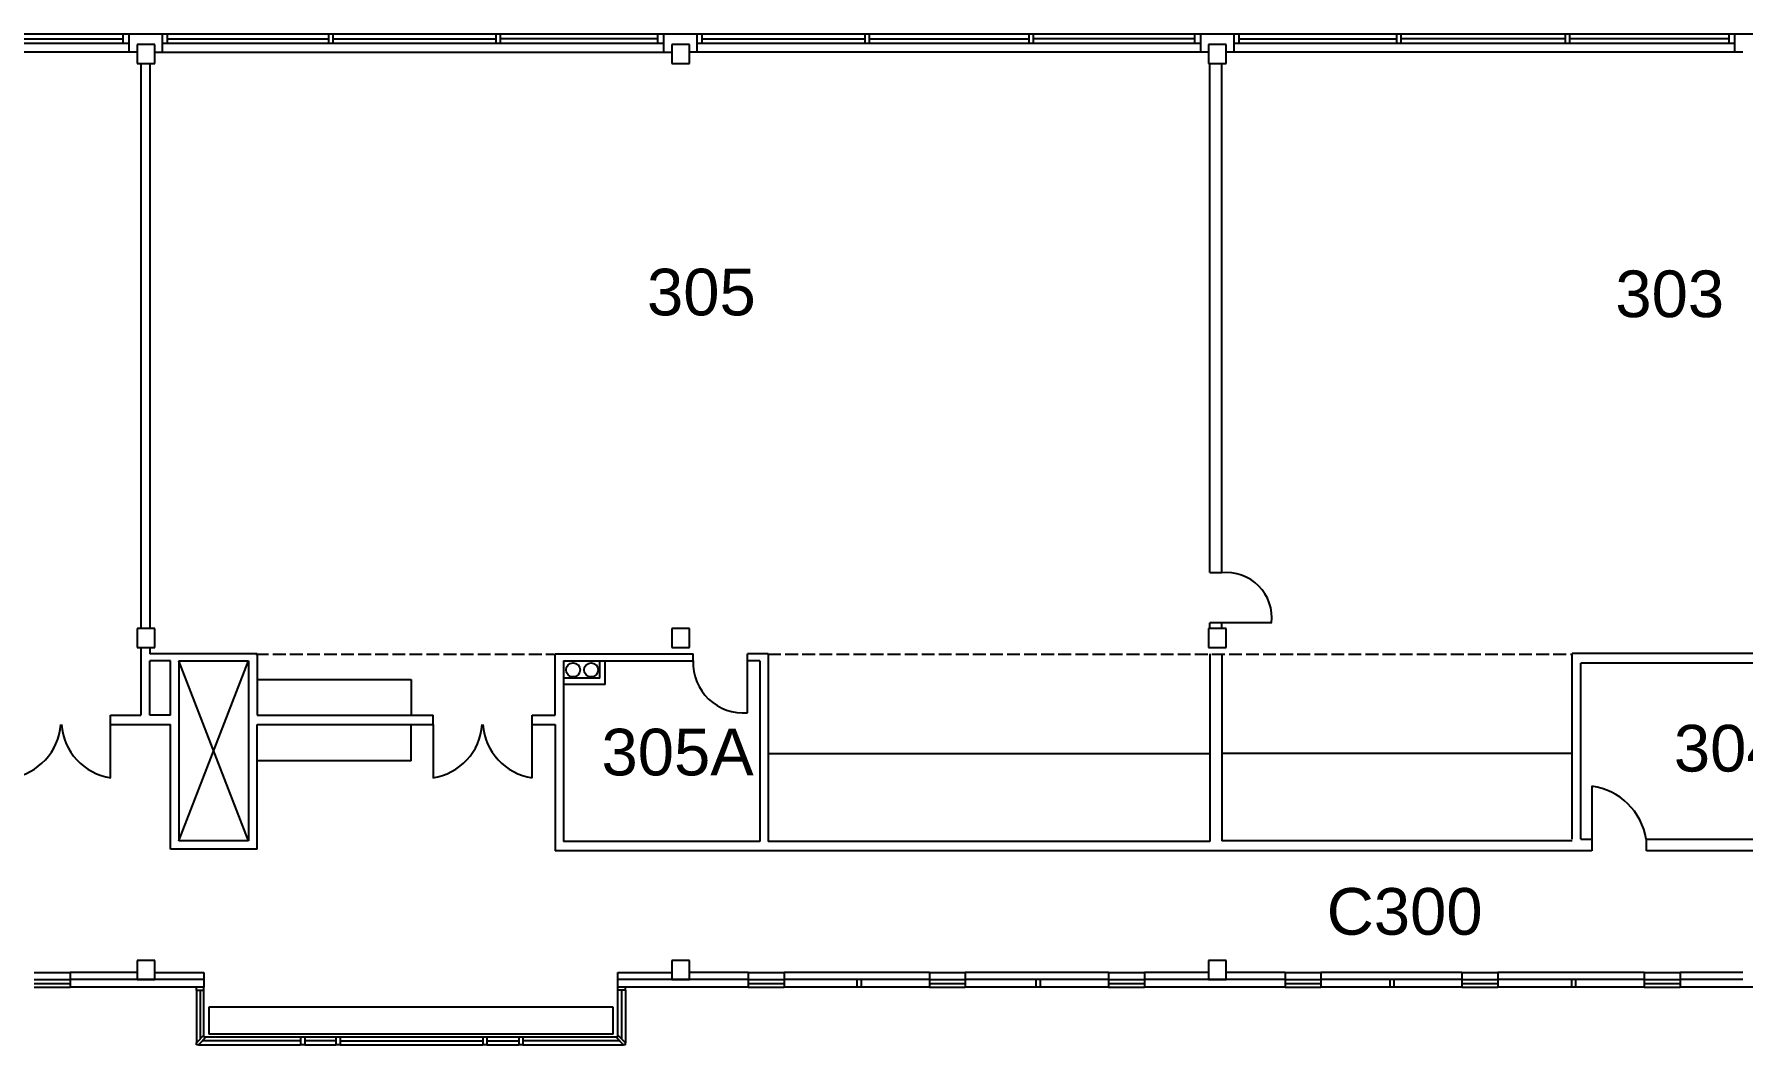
# Model space of a CAD drawing. Header units: inches. Extents: x -705 to 2732, y 2994 to 3679.
# Drawn here: x 476 to 1630, y 2997 to 3679 of the extents above; entities that cross this region are included whole.
import ezdxf

# ---------------------------------------------------------------- set-up
doc = ezdxf.new("R2010")
doc.units = ezdxf.units.IN
doc.header["$LTSCALE"] = 96
doc.header["$MEASUREMENT"] = 0
doc.linetypes.add('HIDDEN', pattern=[0.12, 0.09, -0.03])
doc.layers.get('0').update_dxf_attribs({"linetype": 'CONTINUOUS'})
for name, color, linetype in [('A-DOOR', 4, 'CONTINUOUS'), ('A-FURN', 3, 'CONTINUOUS'), ('A-GLAZ', 3, 'CONTINUOUS'), ('A-PFLR-TEXT', 3, 'CONTINUOUS'), ('A-ROOF-OTLN', 6, 'CONTINUOUS'), ('A-WALL', 5, 'CONTINUOUS'), ('A-WALL-JAMB', 6, 'CONTINUOUS'), ('P-STRM-RFDR', 5, 'CONTINUOUS'), ('S-COLS', 6, 'CONTINUOUS')]:
    doc.layers.add(name, color=color, linetype=linetype)
doc.styles.get("Standard").update_dxf_attribs({"font": 'ARIAL.TTF'})

msp = doc.modelspace()

# ---------------------------------------------------------------- linework, layer by layer
for p, q in [((574.1, 3134.6), (621.1, 3256)), ((621.1, 3134.6), (574.1, 3256)), ((971.8, 3193.6), (1270, 3193.6)), ((1514.4, 3193.6), (1277.9, 3193.6))]:
    msp.add_line(p, q)
at = {"layer": 'A-DOOR'}
for p, q in [((1311.8, 3281.7), (1277.9, 3281.7)), ((957.8, 3221.1), (957.8, 3256)), ((528, 3177.2), (528, 3213.1)), ((745.6, 3213.1), (745.6, 3177.2)), ((812.5, 3177.2), (812.5, 3213.1)), ((1527.8, 3171.5), (1527.8, 3135.8))]:
    msp.add_line(p, q, dxfattribs=at)
for centre, radius, start, end in [((1281, 3284.9), 30.8, 353.9869, 95.7943), ((954.9, 3254.7), 33.7, 177.7699, 274.884), ((455.3, 3215.9), 39.1, 278.3705, 355.9351), ((533.8, 3215.9), 39.1, 184.0649, 261.6295), ((739.8, 3215.9), 39.1, 278.3705, 355.9351), ((818.2, 3215.9), 39.1, 184.0649, 261.6295), ((1522.3, 3129.2), 42.6, 8.8171, 82.6302)]:
    msp.add_arc(centre, radius, start, end, dxfattribs=at)
at = {"layer": 'A-FURN'}
for p, q in [((626.9, 3243.5), (730.9, 3243.5)), ((730.9, 3243.5), (730.9, 3219.5)), ((730.9, 3188.6), (730.9, 3213.1)), ((730.9, 3188.6), (626.9, 3188.6)), ((867.2, 3022.5), (594.2, 3022.5)), ((594.2, 3022.5), (594.2, 3004.2)), ((867.2, 3004.2), (867.2, 3022.5)), ((867.2, 3004.2), (594.2, 3004.2))]:
    msp.add_line(p, q, dxfattribs=at)
at = {"layer": 'A-GLAZ'}
for p, q in [((536.3, 3678.9), (428.7, 3678.9)), ((675.2, 3678.9), (566.2, 3678.9)), ((788.3, 3678.9), (678.1, 3678.9)), ((897.2, 3678.9), (791.2, 3678.9)), ((1037.3, 3678.9), (927.1, 3678.9)), ((1148, 3678.9), (1040.2, 3678.9)), ((1259.5, 3678.9), (1150.9, 3678.9)), ((1396.1, 3678.9), (1289.4, 3678.9)), ((1509.9, 3678.9), (1399, 3678.9)), ((1620.1, 3678.9), (1512.8, 3678.9)), ((428.7, 3675.9), (536.3, 3675.9)), ((428.7, 3672.9), (536.3, 3672.9)), ((566.2, 3675.9), (675.2, 3675.9)), ((566.2, 3672.8), (675.2, 3672.9)), ((678.1, 3675.9), (788.3, 3675.9)), ((678.1, 3672.9), (788.3, 3672.9)), ((897.2, 3675.9), (791.2, 3675.9)), ((791.2, 3672.9), (897.2, 3672.9)), ((927.1, 3675.9), (1037.3, 3675.9)), ((927.1, 3672.9), (1037.3, 3672.9)), ((1040.2, 3675.9), (1148, 3675.9)), ((1040.2, 3672.9), (1148, 3672.9)), ((1259.5, 3675.9), (1150.9, 3675.9)), ((1150.9, 3672.9), (1259.5, 3672.9)), ((1289.4, 3675.9), (1396.1, 3675.9)), ((1289.4, 3672.9), (1396.1, 3672.9)), ((1509.9, 3675.9), (1399, 3675.9)), ((1399, 3672.9), (1509.9, 3672.9)), ((1620.1, 3675.9), (1512.8, 3675.9)), ((1512.8, 3672.9), (1620.1, 3672.9)), ((476.4, 3041), (500.7, 3041)), ((500.7, 3038.2), (476.4, 3038.2)), ((476.4, 3035.9), (500.7, 3035.9)), ((585.9, 3033.9), (585.9, 2998.4)), ((588.4, 3033.9), (588.4, 3001)), ((590.9, 3003.6), (590.9, 3033.9)), ((870.4, 3003.6), (870.4, 3033.9)), ((872.9, 3033.9), (872.9, 3001)), ((875.5, 3033.9), (875.5, 2998.4)), ((958.4, 3041), (982.7, 3041)), ((982.7, 3038.2), (958.4, 3038.2)), ((958.4, 3035.9), (982.7, 3035.9)), ((1080.6, 3041), (1104.8, 3041)), ((1104.8, 3038.2), (1080.6, 3038.2)), ((1080.6, 3035.9), (1104.8, 3035.9)), ((1201.5, 3041), (1225.8, 3041)), ((1225.8, 3038.2), (1201.5, 3038.2)), ((1201.5, 3035.9), (1225.8, 3035.9)), ((1320.7, 3041), (1344.9, 3041)), ((1344.9, 3038.2), (1320.7, 3038.2)), ((1320.7, 3035.9), (1344.9, 3035.9)), ((1440, 3041), (1464.3, 3041)), ((1464.3, 3038.2), (1440, 3038.2)), ((1440, 3035.9), (1464.3, 3035.9)), ((1563.1, 3041), (1587.4, 3041)), ((1587.4, 3038.2), (1563.1, 3038.2)), ((1563.1, 3035.9), (1587.4, 3035.9)), ((656.2, 2999.6), (589.7, 2999.6)), ((656.2, 3002.2), (592.3, 3002.2)), ((680, 3002.2), (659.1, 3002.2)), ((680, 2999.6), (659.1, 2999.6)), ((779.1, 3002.2), (682.9, 3002.2)), ((682.9, 2999.6), (779.1, 2999.6)), ((803.4, 3002.2), (782, 3002.2)), ((782, 2999.6), (803.4, 2999.6)), ((869.1, 3002.2), (806.3, 3002.2)), ((871.6, 2999.6), (806.3, 2999.6)), ((587.2, 2997), (656.2, 2997)), ((659.1, 2997), (680, 2997)), ((682.9, 2997), (779.1, 2997)), ((782, 2997), (803.4, 2997)), ((806.3, 2997), (874.1, 2997))]:
    msp.add_line(p, q, dxfattribs=at)
at = {"layer": 'A-ROOF-OTLN'}
for p, q in [((545.8, 3666.7), (-44.6, 3666.7)), ((557.8, 3666.7), (906.7, 3666.7)), ((1269, 3666.7), (918.7, 3666.7)), ((1629.6, 3666.7), (1281, 3666.7)), ((476.4, 3045.9), (500.7, 3045.9)), ((958.4, 3045.9), (982.7, 3045.9)), ((1080.6, 3045.9), (1104.8, 3045.9)), ((1201.5, 3045.9), (1225.8, 3045.9)), ((1320.7, 3045.9), (1344.9, 3045.9)), ((1440, 3045.9), (1464.3, 3045.9)), ((1563.1, 3045.9), (1587.4, 3045.9))]:
    msp.add_line(p, q, dxfattribs=at)
at = {"layer": 'A-ROOF-OTLN', "linetype": 'HIDDEN'}
for p, q in [((626, 3260.5), (827.4, 3260.5)), ((971.8, 3260.5), (1513.7, 3260.5))]:
    msp.add_line(p, q, dxfattribs=at)
at = {"layer": 'A-WALL'}
for p, q in [((540.2, 3678.9), (540.2, 3666.7)), ((562.7, 3678.9), (540.2, 3678.9)), ((562.7, 3678.9), (562.7, 3666.7)), ((901.1, 3678.9), (901.1, 3666.7)), ((923.7, 3678.9), (901.1, 3678.9)), ((923.7, 3678.9), (923.7, 3666.7)), ((1263.5, 3678.9), (1263.5, 3666.7)), ((1286, 3678.9), (1263.5, 3678.9)), ((1286, 3678.9), (1286, 3666.7)), ((1624.1, 3678.9), (1624.1, 3666.7)), ((1646.6, 3678.9), (1624.1, 3678.9)), ((548.4, 3659.2), (548.4, 3292.3)), ((554.5, 3659.2), (554.5, 3278)), ((1270, 3315.6), (1270, 3659.2)), ((1277.9, 3315.6), (1277.9, 3659.2)), ((1270, 3315.6), (1270, 3316.7)), ((1270, 3315.6), (1277.9, 3315.6)), ((548.4, 3295.8), (548.4, 3278)), ((1270, 3278), (1270, 3281.7)), ((1277.9, 3281.7), (1270, 3281.7)), ((1277.9, 3278), (1277.9, 3281.7)), ((548.4, 3265.2), (548.4, 3219.5)), ((554.5, 3265.2), (554.5, 3260.8)), ((626.9, 3260.8), (554.5, 3260.8)), ((554.5, 3219.5), (554.5, 3256)), ((568.3, 3256), (554.5, 3256)), ((568.3, 3219.5), (568.3, 3256)), ((574.1, 3256), (574.1, 3134.6)), ((574.1, 3256), (621.1, 3256)), ((621.1, 3256), (621.1, 3134.6)), ((626.9, 3260.8), (626.9, 3219.5)), ((828, 3260.8), (921.1, 3260.8)), ((828, 3219.5), (828, 3260.8)), ((833.6, 3256), (921.1, 3256)), ((833.6, 3256), (833.6, 3134.1)), ((858.1, 3244.4), (858.1, 3256)), ((861.8, 3240.2), (861.8, 3256)), ((921.1, 3256), (921.1, 3260.8)), ((971.8, 3260.8), (957.8, 3260.8)), ((957.8, 3256), (957.8, 3260.8)), ((966.1, 3256), (957.8, 3256)), ((966.1, 3256), (966.1, 3134.1)), ((971.8, 3260.8), (971.8, 3134.3)), ((1270, 3260.8), (1270, 3134.3)), ((1277.9, 3260.8), (1277.9, 3134.7)), ((1743.5, 3261.1), (1514.4, 3261.1)), ((1514.4, 3135.8), (1514.4, 3261.1)), ((1696.4, 3254.5), (1520.2, 3254.5)), ((1520.2, 3135.8), (1520.2, 3254.5)), ((858.1, 3244.4), (833.6, 3244.4)), ((861.8, 3240.2), (833.6, 3240.2)), ((528, 3219.5), (548.4, 3219.5)), ((528, 3213.1), (528, 3219.5)), ((568.3, 3219.5), (554.5, 3219.5)), ((626.9, 3219.5), (745.6, 3219.5)), ((745.6, 3213.1), (745.6, 3219.5)), ((812.5, 3219.5), (828, 3219.5)), ((812.5, 3213.1), (812.5, 3219.5)), ((528, 3213.1), (568.3, 3213.1)), ((568.3, 3129), (568.3, 3213.1)), ((626.9, 3213.1), (745.6, 3213.1)), ((626.9, 3129), (626.9, 3213.1)), ((812.5, 3213.1), (828, 3213.1)), ((828, 3213.1), (828, 3128)), ((626.9, 3129), (568.3, 3129)), ((621.1, 3134.6), (574.1, 3134.6)), ((1527.8, 3128), (828, 3128)), ((966.1, 3134.1), (833.6, 3134.1)), ((1270, 3134.3), (971.8, 3134.3)), ((1514.4, 3134.7), (1277.9, 3134.7)), ((1520.2, 3135.8), (1527.8, 3135.8)), ((1527.8, 3135.8), (1527.8, 3128)), ((1564.6, 3135.8), (1696.4, 3135.8)), ((1564.6, 3128), (1564.6, 3135.8)), ((1743.5, 3128), (1564.6, 3128)), ((500.7, 3045.9), (500.7, 3035.9)), ((545.8, 3045.9), (500.7, 3045.9)), ((557.8, 3045.9), (590.9, 3045.9)), ((590.9, 3045.9), (590.9, 3035.9)), ((870.4, 3045.9), (906.7, 3045.9)), ((870.4, 3035.9), (870.4, 3045.9)), ((958.4, 3045.9), (918.7, 3045.9)), ((958.4, 3045.9), (958.4, 3035.9)), ((982.7, 3045.9), (982.7, 3035.9)), ((1080.6, 3045.9), (982.7, 3045.9)), ((1080.6, 3045.9), (1080.6, 3035.9)), ((1104.8, 3045.9), (1104.8, 3035.9)), ((1201.5, 3045.9), (1104.8, 3045.9)), ((1201.5, 3045.9), (1201.5, 3035.9)), ((1225.8, 3045.9), (1225.8, 3035.9)), ((1269, 3045.9), (1225.8, 3045.9)), ((1320.7, 3045.9), (1281, 3045.9)), ((1320.7, 3045.9), (1320.7, 3035.9)), ((1344.9, 3045.9), (1344.9, 3035.9)), ((1440, 3045.9), (1344.9, 3045.9)), ((1440, 3045.9), (1440, 3035.9)), ((1464.3, 3045.9), (1464.3, 3035.9)), ((1563.1, 3045.9), (1464.3, 3045.9)), ((1563.1, 3045.9), (1563.1, 3035.9)), ((1587.4, 3045.9), (1587.4, 3035.9)), ((1629.6, 3045.9), (1587.4, 3045.9)), ((590.9, 3041), (500.7, 3041)), ((590.9, 3035.9), (500.7, 3035.9)), ((958.4, 3041), (870.4, 3041)), ((958.4, 3035.9), (870.4, 3035.9)), ((1080.6, 3041), (982.7, 3041)), ((1080.6, 3035.9), (982.7, 3035.9)), ((1031.7, 3041), (1031.7, 3035.9)), ((1034.6, 3041), (1034.6, 3035.9)), ((1201.5, 3041), (1104.8, 3041)), ((1201.5, 3035.9), (1104.8, 3035.9)), ((1152.5, 3041), (1152.5, 3035.9)), ((1155.4, 3041), (1155.4, 3035.9)), ((1320.7, 3041), (1225.8, 3041)), ((1320.7, 3035.9), (1225.8, 3035.9)), ((1440, 3041), (1344.9, 3041)), ((1440, 3035.9), (1344.9, 3035.9)), ((1391.3, 3041), (1391.3, 3035.9)), ((1394.2, 3041), (1394.2, 3035.9)), ((1563.1, 3041), (1464.3, 3041)), ((1563.1, 3035.9), (1464.3, 3035.9)), ((1513.9, 3041), (1513.9, 3035.9)), ((1516.8, 3041), (1516.8, 3035.9)), ((1629.6, 3041), (1587.4, 3041)), ((1672.8, 3035.9), (1587.4, 3035.9))]:
    msp.add_line(p, q, dxfattribs=at)
at = {"layer": 'A-WALL-JAMB'}
for p, q in [((536.3, 3678.9), (536.3, 3672.9)), ((540.2, 3678.9), (536.3, 3678.9)), ((566.2, 3678.9), (562.7, 3678.9)), ((566.2, 3678.9), (566.2, 3672.9)), ((675.2, 3672.9), (675.2, 3678.9)), ((678.1, 3678.9), (675.2, 3678.9)), ((678.1, 3672.9), (678.1, 3678.9)), ((788.3, 3672.9), (788.3, 3678.9)), ((791.2, 3678.9), (788.3, 3678.9)), ((791.2, 3672.9), (791.2, 3678.9)), ((897.2, 3678.9), (897.2, 3672.9)), ((901.1, 3678.9), (897.2, 3678.9)), ((927.1, 3678.9), (923.7, 3678.9)), ((927.1, 3678.9), (927.1, 3672.9)), ((1037.3, 3672.9), (1037.3, 3678.9)), ((1040.2, 3678.9), (1037.3, 3678.9)), ((1040.2, 3672.9), (1040.2, 3678.9)), ((1148, 3672.9), (1148, 3678.9)), ((1150.9, 3678.9), (1148, 3678.9)), ((1150.9, 3672.9), (1150.9, 3678.9)), ((1259.5, 3678.9), (1259.5, 3672.9)), ((1263.5, 3678.9), (1259.5, 3678.9)), ((1289.4, 3678.9), (1286, 3678.9)), ((1289.4, 3678.9), (1289.4, 3672.9)), ((1396.1, 3672.9), (1396.1, 3678.9)), ((1399, 3678.9), (1396.1, 3678.9)), ((1399, 3672.9), (1399, 3678.9)), ((1509.9, 3672.9), (1509.9, 3678.9)), ((1512.8, 3678.9), (1509.9, 3678.9)), ((1512.8, 3672.9), (1512.8, 3678.9)), ((1620.1, 3678.9), (1620.1, 3672.9)), ((1624.1, 3678.9), (1620.1, 3678.9)), ((536.3, 3672.9), (540.2, 3672.9)), ((562.7, 3672.8), (566.2, 3672.8)), ((675.2, 3672.9), (678.1, 3672.9)), ((788.3, 3672.9), (791.2, 3672.9)), ((897.2, 3672.9), (901.1, 3672.9)), ((923.7, 3672.9), (927.1, 3672.9)), ((1037.3, 3672.9), (1040.2, 3672.9)), ((1148, 3672.9), (1150.9, 3672.9)), ((1259.5, 3672.9), (1263.5, 3672.9)), ((1286, 3672.9), (1289.4, 3672.9)), ((1396.1, 3672.9), (1399, 3672.9)), ((1509.9, 3672.9), (1512.8, 3672.9)), ((1620.1, 3672.9), (1624.1, 3672.9)), ((585.9, 3033.9), (585.9, 3035.9)), ((585.9, 3033.9), (590.9, 3033.9)), ((590.9, 3033.9), (590.9, 3035.9)), ((870.4, 3033.9), (870.4, 3035.9)), ((875.5, 3033.9), (870.4, 3033.9)), ((875.5, 3033.9), (875.5, 3035.9)), ((590.9, 3003.6), (585.9, 2998.4)), ((592.3, 3002.2), (587.2, 2997)), ((590.9, 3002.2), (590.9, 3003.6)), ((592.3, 3002.2), (590.9, 3002.2)), ((656.2, 3002.2), (656.2, 2997)), ((659.1, 3002.2), (656.2, 3002.2)), ((659.1, 3002.2), (659.1, 2997)), ((680, 3002.2), (680, 2997)), ((682.9, 3002.2), (680, 3002.2)), ((682.9, 3002.2), (682.9, 2997)), ((779.1, 3002.2), (779.1, 2997)), ((782, 3002.2), (779.1, 3002.2)), ((782, 3002.2), (782, 2997)), ((803.4, 3002.2), (803.4, 2997)), ((806.3, 3002.2), (803.4, 3002.2)), ((806.3, 3002.2), (806.3, 2997)), ((869.1, 3002.2), (874.1, 2997)), ((870.4, 3002.2), (869.1, 3002.2)), ((870.4, 3003.6), (875.5, 2998.4)), ((870.4, 3002.2), (870.4, 3003.6)), ((585.9, 2997), (585.9, 2998.4)), ((587.2, 2997), (585.9, 2997)), ((659.1, 2997), (656.2, 2997)), ((682.9, 2997), (680, 2997)), ((782, 2997), (779.1, 2997)), ((806.3, 2997), (803.4, 2997)), ((875.5, 2997), (874.1, 2997)), ((875.5, 2997), (875.5, 2998.4))]:
    msp.add_line(p, q, dxfattribs=at)
at = {"layer": 'P-STRM-RFDR'}
for centre in [(840.1, 3250), (852.3, 3250)]:
    msp.add_circle(centre, 4.75, dxfattribs=at)
at = {"layer": 'S-COLS'}
for p, q in [((557.8, 3672), (545.8, 3672)), ((545.8, 3672), (545.8, 3659.2)), ((557.8, 3659.2), (557.8, 3672)), ((918.7, 3672), (906.7, 3672)), ((906.7, 3672), (906.7, 3659.2)), ((918.7, 3659.2), (918.7, 3672)), ((1281, 3672), (1269, 3672)), ((1269, 3672), (1269, 3659.2)), ((1281, 3659.2), (1281, 3672)), ((545.8, 3659.2), (557.8, 3659.2)), ((906.7, 3659.2), (918.7, 3659.2)), ((1269, 3659.2), (1281, 3659.2)), ((557.8, 3278), (545.8, 3278)), ((545.8, 3278), (545.8, 3265.2)), ((557.8, 3265.2), (557.8, 3278)), ((918.7, 3278), (906.7, 3278)), ((906.7, 3278), (906.7, 3265.2)), ((918.7, 3265.2), (918.7, 3278)), ((1281, 3278), (1269, 3278)), ((1269, 3278), (1269, 3265.2)), ((1281, 3265.2), (1281, 3278)), ((545.8, 3265.2), (557.8, 3265.2)), ((906.7, 3265.2), (918.7, 3265.2)), ((1269, 3265.2), (1281, 3265.2)), ((557.8, 3053.8), (545.8, 3053.8)), ((545.8, 3053.8), (545.8, 3041)), ((557.8, 3041), (557.8, 3053.8)), ((918.7, 3053.8), (906.7, 3053.8)), ((906.7, 3053.8), (906.7, 3041)), ((918.7, 3041), (918.7, 3053.8)), ((1281, 3053.8), (1269, 3053.8)), ((1269, 3053.8), (1269, 3041)), ((1281, 3041), (1281, 3053.8)), ((545.8, 3041), (557.8, 3041)), ((906.7, 3041), (918.7, 3041)), ((1269, 3041), (1281, 3041))]:
    msp.add_line(p, q, dxfattribs=at)

# ---------------------------------------------------------------- texts
at = {"layer": 'A-PFLR-TEXT'}
for s, p in [('305', (890, 3489.2)), ('303', (1543.6, 3488)), ('305A', (859.3, 3178.8)), ('304', (1583.1, 3181.4)), ('C300', (1348.8, 3071.3))]:
    msp.add_text(s, height=31.5, dxfattribs=at).set_placement(p)

doc.saveas('drawing.dxf')
